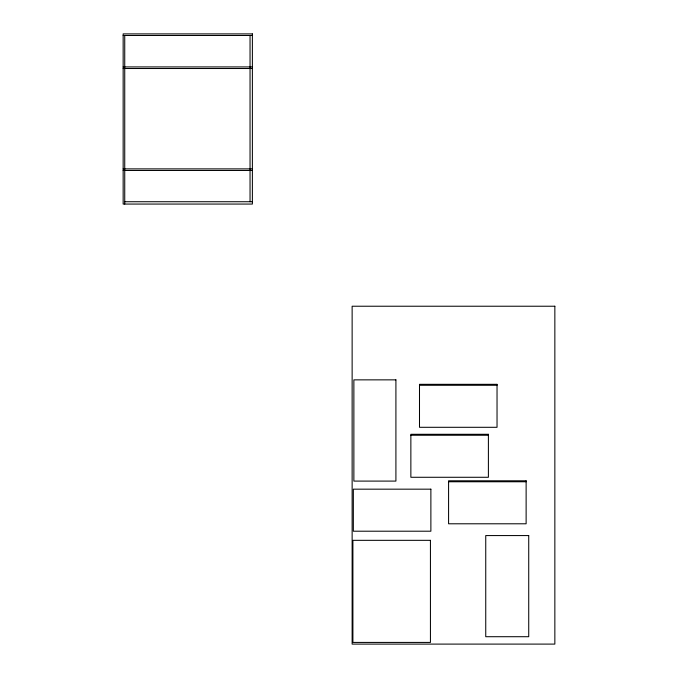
<?xml version="1.0" encoding="UTF-8"?>
<svg xmlns="http://www.w3.org/2000/svg" width="678" height="678" viewBox="0 0 678 678"><rect width="100%" height="100%" fill="white"/><g stroke="black" fill="none" stroke-linecap="round" stroke-linejoin="round"><path stroke-width="1.02" d="M123.15 35.485L252.386 35.485M123.15 66.927L252.386 66.927M123.15 68.512L252.386 68.512M123.15 168.881L252.386 168.881M123.15 170.466L252.386 170.466M124.735 201.73L252.386 201.73M419.496 385.274L497.033 385.274M410.86 435.242L488.397 435.242M448.582 481.761L526.128 481.761M250.046 35.485L250.046 201.73M124.735 35.485L124.735 204.061M252.386 33.9L123.15 33.9L123.15 204.061L252.386 204.061L252.386 33.9M554.85 306.227L352.136 306.227L352.136 644.1L554.85 644.1L554.85 306.227M395.91 379.858L353.874 379.858L353.874 481.092L395.91 481.092L395.91 379.858M497.033 384.324L419.496 384.324L419.496 427.301L497.033 427.301L497.033 384.324M488.397 434.293L410.86 434.293L410.86 477.278L488.397 477.278L488.397 434.293M526.128 480.804L448.582 480.804L448.582 523.789L526.128 523.789L526.128 480.804M430.877 489.169L353.34 489.169L353.34 531.205L430.877 531.205L430.877 489.169M528.73 535.569L485.745 535.569L485.745 636.71L528.73 636.71L528.73 535.569M430.437 540.332L352.899 540.332L352.899 642.422L430.437 642.422L430.437 540.332"/></g></svg>
